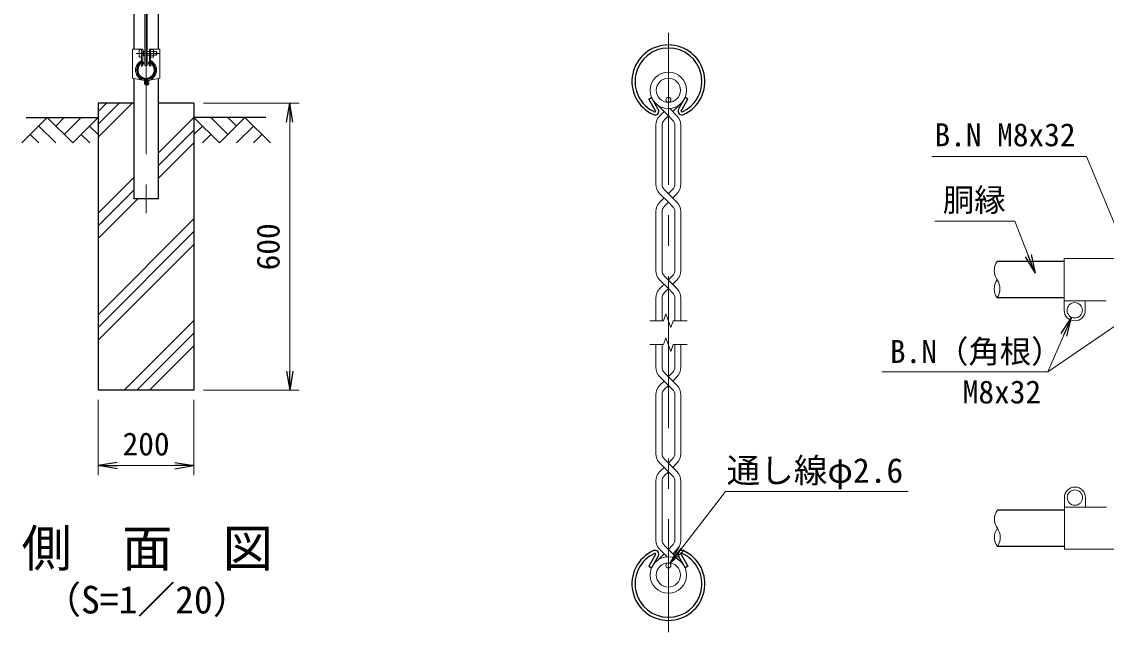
# Model space of a CAD drawing. Units: millimetres, scale not verified. Extents: x -4200 to 4200, y -2970 to 2970.
# Drawn here: x -303 to 1962, y -955 to 321 of the extents above; entities that cross this region are included whole.
import ezdxf
from ezdxf.enums import TextEntityAlignment as Align

# ---------------------------------------------------------------- set-up
doc = ezdxf.new("R2010")
doc.units = ezdxf.units.MM
doc.header["$LTSCALE"] = 10
doc.linetypes.add('USER1', pattern=[50.8, 31.75, -6.35, 6.35, -6.35])
for name, color, linetype, lineweight in [('0-0_D-TTL-TXT', 7, 'Continuous', 25), ('0-1_D-BMK', 2, 'USER1', 13), ('0-2_D-STR1', 1, 'Continuous', 25), ('0-3_D-STR-DIM', 7, 'Continuous', 13), ('0-4_0', 7, 'Continuous', 25), ('0-8_D-BGD', 7, 'Continuous', 25), ('0-9_D-STR4', 7, 'Continuous', 25), ('0-A_D-DCR-HCH', 7, 'Continuous', 13), ('0-B_D-STR3', 3, 'Continuous', 13), ('0-C_D-STR2', 7, 'Continuous', 13), ('0-D_D-STR-TXT', 7, 'Continuous', 13)]:
    doc.layers.add(name, color=color, linetype=linetype, lineweight=lineweight)
doc.styles.add('ＭＳ ゴシック', font='')
doc.styles.get('ＭＳ ゴシック').set_extended_font_data('MS Gothic')

# ---------------------------------------------------------------- blocks, each defined once
blk = doc.blocks.new('_Open')
at = {"layer": '0-4_0'}
blk.add_line((-10, 1.667), (0, 0), dxfattribs=at)
blk.add_lwpolyline([(-10, -1.667), (0, 0), (-10, 0)], dxfattribs=at)

msp = doc.modelspace()

# ---------------------------------------------------------------- linework, layer by layer
at = {"layer": '0-1_D-BMK'}
for p, q in [((-43.35, 1377.56), (-43.35, -79.5)), ((1047.29, 297.13), (1047.29, -955.19)), ((-63.68, 254.5), (-14.8, 254.5))]:
    msp.add_line(p, q, dxfattribs=at)
at = {"layer": '0-2_D-STR1'}
for p, q in [((-68.75, 765), (-68.75, 263.5)), ((-17.95, 765), (-17.95, 263.5)), ((-50.02, 234.83), (-53.53, 228.75)), ((-53.53, 228.75), (-52.14, 227.95)), ((-48.64, 234.02), (-52.14, 227.95)), ((-38.07, 234.02), (-34.56, 227.95)), ((-36.68, 234.83), (-33.17, 228.75)), ((-33.17, 228.75), (-34.56, 227.95)), ((-68.75, 201.83), (-68.75, -49.5)), ((-17.95, 201.83), (-17.95, -49.5)), ((1006.56, 158.92), (1012.11, 162.13)), ((1020.59, 134.61), (1006.56, 158.92)), ((1026.15, 137.81), (1012.11, 162.13)), ((1068.42, 137.81), (1082.46, 162.13)), ((1073.98, 134.61), (1088.02, 158.92)), ((1088.02, 158.92), (1082.46, 162.13)), ((-17.95, -49.5), (-68.75, -49.5)), ((1873.56, -180.27), (1733.56, -180.27)), ((1873.56, -256.47), (1733.56, -256.47)), ((1874.06, -699.63), (1734.06, -699.63)), ((1874.06, -775.83), (1734.06, -775.83)), ((1020.59, -792.67), (1006.56, -816.98)), ((1026.15, -795.88), (1012.11, -820.19)), ((1068.42, -795.88), (1082.46, -820.19)), ((1073.98, -792.67), (1088.02, -816.98)), ((1006.56, -816.98), (1012.11, -820.19)), ((1088.02, -816.98), (1082.46, -820.19))]:
    msp.add_line(p, q, dxfattribs=at)
for centre, radius, start, end in [((1047.29, 195.93), 76.2, 294.32478, 245.67522), ((1047.29, 195.93), 69.78, 294.32478, 245.67522), ((-43.35, 219.5), 19.05, 114.32478, 65.67522), ((-43.35, 219.5), 17.45, 114.32478, 65.67522), ((-50.37, 235.03), 2, 330, 114.32478), ((-50.37, 235.03), 0.401, 330, 114.32478), ((-36.33, 235.03), 2, 65.67522, 210), ((-36.33, 235.03), 0.401, 65.67522, 210), ((1019.2, 133.8), 8.02, 245.67522, 30), ((1075.37, 133.8), 8.02, 150, 294.32478), ((1019.2, 133.8), 1.6, 245.67522, 30), ((1075.37, 133.8), 1.6, 150, 294.32478), ((1047.29, -853.99), 76.2, 114.32478, 65.67522), ((1047.29, -853.99), 69.78, 114.32478, 65.67522), ((1019.2, -791.87), 8.02, 330, 114.32478), ((1019.2, -791.87), 1.6, 330, 114.32478), ((1075.37, -791.87), 8.02, 65.67522, 210), ((1075.37, -791.87), 1.6, 65.67522, 210)]:
    msp.add_arc(centre, radius, start, end, dxfattribs=at)
at = {"layer": '0-3_D-STR-DIM'}
for p, q in [((76.65, 150.5), (276.65, 150.5)), ((256.65, -409.5), (256.65, 110.5)), ((1042.15, -289.94), (1037.02, -304.03)), ((1052.42, -318.13), (1042.15, -289.94)), ((1008.15, -304.03), (1037.02, -304.03)), ((1057.55, -304.03), (1052.42, -318.13)), ((1057.55, -304.03), (1086.42, -304.03)), ((1008.15, -354.03), (1037.02, -354.03)), ((1042.15, -339.94), (1037.02, -354.03)), ((1052.42, -368.13), (1042.15, -339.94)), ((1057.55, -354.03), (1052.42, -368.13)), ((1057.55, -354.03), (1086.42, -354.03)), ((76.65, -449.5), (276.65, -449.5)), ((-143.35, -469.5), (-143.35, -626.82)), ((56.65, -469.5), (56.65, -626.82)), ((-103.35, -606.82), (16.65, -606.82))]:
    msp.add_line(p, q, dxfattribs=at)
for centre, start, end in [((1760.8, -199.32), 145.03504, 214.96496), ((1760.8, -237.42), 145.03422, 214.96578), ((1706.32, -237.42), 325.03504, 34.96496), ((1761.3, -718.68), 145.03504, 214.96496), ((1761.3, -756.78), 145.03422, 214.96578), ((1706.82, -756.78), 325.03504, 34.96496)]:
    msp.add_arc(centre, 33.24, start, end, dxfattribs=at)
at = {"layer": '0-8_D-BGD'}
for p, q in [((-293.35, 120.5), (-143.35, 120.5)), ((206.65, 120.5), (56.65, 120.5))]:
    msp.add_line(p, q, dxfattribs=at)
at = {"layer": '0-9_D-STR4'}
for p, q in [((-143.35, 150.5), (-143.35, -449.5)), ((-68.75, 150.5), (-143.35, 150.5)), ((56.65, 150.5), (-17.95, 150.5)), ((56.65, 150.5), (56.65, -449.5)), ((56.65, -449.5), (-143.35, -449.5))]:
    msp.add_line(p, q, dxfattribs=at)
at = {"layer": '0-A_D-DCR-HCH'}
for p, q in [((-143.35, 79.77), (-72.62, 150.5)), ((-143.35, 106.28), (-99.14, 150.5)), ((-143.35, 132.8), (-125.66, 150.5)), ((-249.78, 120.5), (-302.99, 67.28)), ((-249.78, 120.5), (-196.56, 67.28)), ((-232.04, 102.76), (-214.3, 120.5)), ((-214.3, 85.02), (-178.83, 120.5)), ((-196.56, 67.28), (-143.35, 120.5)), ((-17.95, 46.07), (56.65, 120.67)), ((109.86, 67.28), (56.65, 120.5)), ((127.6, 85.02), (92.12, 120.5)), ((163.07, 120.5), (109.86, 67.28)), ((145.43, 102.67), (127.6, 120.5)), ((163.07, 120.5), (216.28, 67.28)), ((-267.51, 102.76), (-231.88, 67.28)), ((-161.09, 102.76), (-143.35, 85.1)), ((-17.95, 19.55), (56.65, 94.15)), ((74.39, 102.76), (56.65, 85.1)), ((180.81, 102.76), (145.17, 67.28)), ((-285.25, 85.02), (-267.43, 67.28)), ((-178.83, 85.02), (-161.01, 67.28)), ((92.12, 85.02), (74.3, 67.28)), ((198.55, 85.02), (180.73, 67.28)), ((-17.95, -6.96), (56.65, 67.64)), ((-143.35, -79.33), (-68.75, -4.73)), ((-143.35, -105.85), (-68.75, -31.25)), ((-143.35, -132.36), (-60.49, -49.5)), ((-143.35, -291.46), (56.65, -91.46)), ((-143.35, -317.98), (56.65, -117.98)), ((-143.35, -344.5), (56.65, -144.5)), ((-89.26, -449.5), (56.65, -303.6)), ((-62.74, -449.5), (56.65, -330.11)), ((-36.23, -449.5), (56.65, -356.63))]:
    msp.add_line(p, q, dxfattribs=at)
at = {"layer": '0-B_D-STR3'}
for p, q in [((-45.6, 1336.5), (-45.6, 229.5)), ((-41.1, 1336.5), (-41.1, 229.5)), ((-71.9, 263.5), (-71.9, 202.41)), ((-71.9, 263.5), (-50.35, 263.5)), ((-57.45, 261), (-57.45, 248)), ((-52.65, 263.5), (-52.65, 240.67)), ((-50.35, 263.5), (-50.35, 240.67)), ((-48.65, 259.81), (-50.35, 259.81)), ((-48.65, 249.18), (-50.35, 249.18)), ((-48.65, 259.81), (-48.65, 249.18)), ((-48.65, 258.5), (-45.6, 258.5)), ((-48.65, 250.5), (-45.6, 250.5)), ((-41.1, 258.5), (-36.35, 258.5)), ((-41.1, 250.5), (-36.35, 250.5)), ((-36.35, 263.5), (-36.35, 240.67)), ((-36.35, 263.5), (-14.8, 263.5)), ((-34.05, 263.5), (-34.05, 240.67)), ((-28.55, 262.6), (-34.05, 262.6)), ((-28.55, 258.55), (-34.05, 258.55)), ((-28.55, 250.45), (-34.05, 250.45)), ((-27.55, 260.41), (-27.55, 248.46)), ((-27.55, 258.5), (-21.65, 258.5)), ((-27.55, 250.5), (-21.65, 250.5)), ((-21.65, 258.5), (-21.65, 250.5)), ((-14.8, 263.5), (-14.8, 202.41)), ((-45.6, 229.5), (-41.1, 229.5)), ((-28.55, 246.4), (-34.05, 246.4)), ((-71.9, 202.41), (-47.46, 197.88)), ((-46.65, 196.9), (-46.65, 191.5)), ((-44.35, 196.9), (-44.35, 191.5)), ((-43.35, 190.5), (-41.05, 190.5)), ((-43.35, 188.2), (-41.05, 188.2)), ((-42.35, 196.9), (-42.35, 192)), ((-42.35, 192), (-40.05, 192)), ((-40.05, 196.9), (-40.05, 191.5)), ((-40.05, 196.9), (-37.75, 196.9)), ((-14.8, 202.41), (-39.24, 197.88)), ((-37.75, 196.9), (-37.75, 191.5)), ((1873.56, -174.37), (1873.56, -262.37)), ((1977.16, -174.37), (1873.56, -174.37)), ((1873.56, -262.37), (1873.56, -282.37)), ((1961.56, -262.37), (1873.56, -262.37)), ((1917.56, -262.37), (1917.56, -282.37)), ((1874.06, -693.73), (1874.06, -673.73)), ((1918.06, -693.73), (1918.06, -673.73)), ((1874.06, -781.73), (1874.06, -693.73)), ((1962.06, -693.73), (1874.06, -693.73)), ((1977.66, -781.73), (1874.06, -781.73))]:
    msp.add_line(p, q, dxfattribs=at)
for centre, radius in [((1047.29, 157.34), 5.2), ((1895.56, -282.37), 16), ((1896.06, -673.73), 16), ((1047.29, -815.4), 5.2)]:
    msp.add_circle(centre, radius, dxfattribs=at)
for centre, radius, start, end in [((-30.09, 260.57), 2.54, 307.21089, 52.78911), ((-36.25, 254.5), 8.7, 332.26063, 27.73937), ((-30.1, 248.42), 2.55, 307.42505, 52.57495), ((-29.15, 254.5), 8.5, 331.92751, 28.07249), ((-43.35, 219.5), 22, 118.0884, 259.22478), ((-43.35, 219.5), 19.7, 118.0884, 259.22478), ((-54.65, 240.67), 2, 298.0884, 0), ((-54.65, 240.67), 4.3, 298.0884, 0), ((-43.35, 219.5), 19.7, 280.77522, 61.9116), ((-43.35, 219.5), 22, 280.77522, 61.9116), ((-32.05, 240.67), 4.3, 180, 241.9116), ((-32.05, 240.67), 2, 180, 241.9116), ((-47.65, 196.9), 1, 0, 79.22478), ((-47.65, 196.9), 3.3, 0, 79.22478), ((-43.35, 191.5), 3.3, 180, 270), ((-43.35, 191.5), 1, 180, 270), ((-39.05, 196.9), 3.3, 100.77522, 180), ((-41.05, 191.5), 3.3, 270, 0), ((-41.05, 191.5), 1, 270, 0), ((-39.05, 196.9), 1, 100.77522, 180), ((1895.56, -282.37), 22, 180, 0), ((1896.06, -673.73), 22, 0, 180)]:
    msp.add_arc(centre, radius, start, end, dxfattribs=at)
for centre, start_param, end_param in [((-52.65, 261), 1.5707963, 3.1415927), ((-52.65, 248), 3.1415927, 4.712389)]:
    msp.add_ellipse(centre, major_axis=(4.8, 0), ratio=0.3125, start_param=start_param, end_param=end_param, dxfattribs=at)
at = {"layer": '0-C_D-STR2'}
for p, q in [((1047.29, 123.87), (1023.56, 147.6)), ((1065.17, 124.13), (1049.91, 139.4)), ((1056.36, 132.94), (1071.01, 147.6)), ((1029.4, 124.13), (1038.21, 132.94)), ((1039.18, 115.77), (1047.29, 123.87)), ((1055.39, 115.77), (1047.29, 123.87)), ((1021.2, 104.33), (1021.2, -18.92)), ((1034.03, 103.32), (1034.03, -17.91)), ((1060.54, 103.32), (1060.54, -17.91)), ((1073.37, 104.33), (1073.37, -18.92)), ((1047.29, -56.61), (1029.4, -38.72)), ((1065.17, -56.34), (1039.18, -30.35)), ((1055.39, -30.35), (1047.29, -38.46)), ((1065.17, -38.72), (1056.36, -47.53)), ((1038.21, -47.53), (1029.4, -56.34)), ((1029.4, -56.34), (1038.21, -47.53)), ((1039.18, -64.71), (1047.29, -56.61)), ((1055.39, -64.71), (1047.29, -56.61)), ((1021.2, -76.14), (1021.2, -199.39)), ((1034.03, -77.15), (1034.03, -198.38)), ((1060.54, -77.15), (1060.54, -198.38)), ((1073.37, -76.14), (1073.37, -199.39)), ((1047.29, -237.08), (1029.4, -219.19)), ((1065.17, -236.82), (1039.18, -210.83)), ((1055.39, -210.83), (1047.29, -218.93)), ((1065.17, -219.19), (1056.36, -228)), ((1038.21, -228), (1029.4, -236.82)), ((1029.4, -236.82), (1038.21, -228)), ((1039.18, -245.18), (1047.29, -237.08)), ((1055.39, -245.18), (1047.29, -237.08)), ((1021.2, -256.62), (1021.2, -304.03)), ((1034.03, -257.63), (1034.03, -304.03)), ((1060.54, -257.63), (1060.54, -304.03)), ((1073.37, -256.62), (1073.37, -304.03)), ((1021.2, -401.45), (1021.2, -354.03)), ((1034.03, -400.44), (1034.03, -354.03)), ((1060.54, -400.44), (1060.54, -354.03)), ((1073.37, -401.45), (1073.37, -354.03)), ((1055.39, -447.24), (1029.4, -421.25)), ((1038.21, -430.06), (1029.4, -438.87)), ((1065.17, -438.87), (1039.18, -412.88)), ((1055.39, -412.88), (1047.29, -420.99)), ((1065.17, -421.25), (1056.36, -430.06)), ((1047.29, -439.14), (1039.18, -447.24)), ((1021.2, -581.92), (1021.2, -458.67)), ((1034.03, -580.91), (1034.03, -459.68)), ((1060.54, -580.91), (1060.54, -459.68)), ((1073.37, -581.92), (1073.37, -458.67)), ((1055.39, -627.71), (1029.4, -601.72)), ((1038.21, -610.53), (1029.4, -619.35)), ((1065.17, -619.35), (1039.18, -593.36)), ((1055.39, -593.36), (1047.29, -601.46)), ((1065.17, -601.72), (1056.36, -610.53)), ((1047.29, -619.61), (1039.18, -627.71)), ((1021.2, -762.4), (1021.2, -639.15)), ((1034.03, -761.39), (1034.03, -640.16)), ((1060.54, -761.39), (1060.54, -640.16)), ((1073.37, -762.4), (1073.37, -639.15)), ((1038.21, -791.01), (1023.56, -805.66)), ((1029.4, -782.19), (1044.66, -797.46)), ((1039.18, -773.83), (1071.01, -805.66)), ((1055.39, -773.83), (1047.29, -781.93)), ((1065.17, -782.19), (1056.36, -791.01))]:
    msp.add_line(p, q, dxfattribs=at)
for centre, radius in [((1047.29, 177.41), 38.1), ((1047.29, 177.41), 25.27), ((1047.29, -835.47), 38.1), ((1047.29, -835.47), 25.27)]:
    msp.add_circle(centre, radius, dxfattribs=at)
for centre, radius, start, end in [((1049.2, 104.33), 28, 135, 180), ((1049.2, 104.33), 15.2, 131.19984, 183.80396), ((1045.37, 104.33), 15.2, 356.19604, 48.80016), ((1045.37, 104.33), 28, 0, 45), ((1049.2, -18.92), 28, 180, 225), ((1049.2, -18.92), 15.2, 176.19604, 228.80016), ((1045.37, -18.92), 15.2, 311.19984, 3.80396), ((1045.37, -18.92), 28, 315, 0), ((1049.2, -76.14), 28, 135, 180), ((1049.2, -76.14), 15.2, 131.19984, 183.80396), ((1045.37, -76.14), 15.2, 356.19604, 48.80016), ((1045.37, -76.14), 28, 0, 45), ((1049.2, -199.39), 28, 180, 225), ((1049.2, -199.39), 15.2, 176.19604, 228.80016), ((1045.37, -199.39), 15.2, 311.19984, 3.80396), ((1045.37, -199.39), 28, 315, 0), ((1049.2, -256.62), 28, 135, 180), ((1049.2, -256.62), 15.2, 131.19984, 183.80396), ((1045.37, -256.62), 15.2, 356.19604, 48.80016), ((1045.37, -256.62), 28, 0, 45), ((1049.2, -401.45), 28, 180, 225), ((1049.2, -401.45), 15.2, 176.19604, 228.80016), ((1045.37, -401.45), 15.2, 311.19984, 3.80396), ((1045.37, -401.45), 28, 315, 0), ((1049.2, -458.67), 28, 135, 180), ((1049.2, -458.67), 15.2, 131.19984, 183.80396), ((1045.37, -458.67), 15.2, 356.19604, 48.80016), ((1045.37, -458.67), 28, 0, 45), ((1049.2, -581.92), 28, 180, 225), ((1049.2, -581.92), 15.2, 176.19604, 228.80016), ((1045.37, -581.92), 15.2, 311.19984, 3.80396), ((1045.37, -581.92), 28, 315, 0), ((1049.2, -639.15), 28, 135, 180), ((1049.2, -639.15), 15.2, 131.19984, 183.80396), ((1045.37, -639.15), 15.2, 356.19604, 48.80016), ((1045.37, -639.15), 28, 0, 45), ((1049.2, -762.4), 28, 180, 225), ((1049.2, -762.4), 15.2, 176.19604, 228.80016), ((1045.37, -762.4), 15.2, 311.19984, 3.80396), ((1045.37, -762.4), 28, 315, 0)]:
    msp.add_arc(centre, radius, start, end, dxfattribs=at)
at = {"layer": '0-D_D-STR-TXT'}
for points in [[(1597.14, 39.29), (1920.2, 39.29), (2021.69, -204.47)], [(1603.26, -96.36), (1770.28, -96.36), (1812.27, -203.22)], [(1493.55, -410.7), (1839.62, -410.7), (2003.7, -298.53)], [(1493.55, -410.7), (1839.62, -410.7), (1888.37, -298.87)], [(1548.16, -661.17), (1166.23, -661.17), (1051.68, -809.7)]]:
    msp.add_lwpolyline(points, dxfattribs=at)

# ---------------------------------------------------------------- block references
at = {"layer": '0-3_D-STR-DIM', "xscale": 4, "yscale": 4}
for p, rotation in [((256.65, 150.5), 90), ((256.65, -449.5), 270), ((-143.35, -606.82), 180)]:
    msp.add_blockref('_Open', p, dxfattribs=dict(at, rotation=rotation))
msp.add_blockref('_Open', (56.65, -606.82), dxfattribs=at)
at = {"layer": '0-D_D-STR-TXT', "xscale": 4, "yscale": 4}
for p, rotation in [((1813, -205.08), 291.44911), ((1889.17, -297.04), 66.44646), ((1050.46, -811.29), 232.35992)]:
    msp.add_blockref('_Open', p, dxfattribs=dict(at, rotation=rotation))

# ---------------------------------------------------------------- texts
at = {"layer": '0-0_D-TTL-TXT', "style": 'ＭＳ ゴシック'}
for s, height, p in [('側\u3000面\u3000図', 76.98, (-303.25, -841.11)), ('（S=1／20）', 57.7, (-257.77, -933.09))]:
    msp.add_text(s, height=height, dxfattribs=at).set_placement(p, align=Align.BOTTOM_LEFT)
at = {"layer": '0-3_D-STR-DIM', "style": 'ＭＳ ゴシック'}
msp.add_text('600', height=48.09, rotation=90, dxfattribs=at).set_placement((249.9, -198.75), align=Align.BOTTOM_LEFT)
msp.add_text('200', height=48.09, dxfattribs=at).set_placement((-92.35, -600.07), align=Align.BOTTOM_LEFT)
at = {"layer": '0-D_D-STR-TXT', "style": 'ＭＳ ゴシック'}
for s, height, p in [('B.N M8x32', 48.09, (1602.88, 45.99)), ('胴縁', 48.09, (1620.19, -90.06)), ('B.N（角根）', 48.09, (1509.79, -406.77)), ('M8x32', 48.09, (1661.87, -491.35)), ('通し線φ2.6', 51.45, (1168.83, -658.07))]:
    msp.add_text(s, height=height, dxfattribs=at).set_placement(p, align=Align.BOTTOM_LEFT)

doc.saveas('drawing.dxf')
